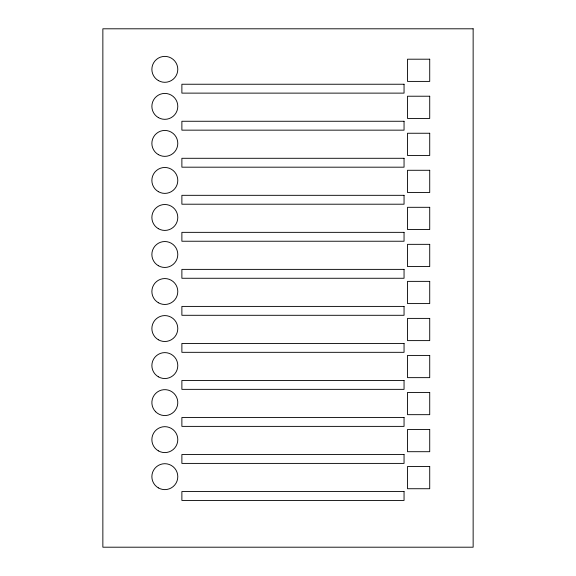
<?xml version="1.0" encoding="UTF-8"?>
<svg xmlns="http://www.w3.org/2000/svg" width="576" height="576" viewBox="0 0 576 576"><rect width="100%" height="100%" fill="white"/><g stroke="black" fill="none" stroke-linecap="round" stroke-linejoin="round"><path stroke-width="0.86" d="M473.141 28.8L102.859 28.8L102.859 547.2L473.141 547.2L473.141 28.8M429.718 59.198L407.506 59.198L407.506 81.41L429.718 81.41L429.718 59.198M404.05 84.24L181.879 84.24L181.879 93.125L404.05 93.125L404.05 84.24M429.718 96.221L407.506 96.221L407.506 118.44L429.718 118.44L429.718 96.221M404.05 121.262L181.879 121.262L181.879 130.154L404.05 130.154L404.05 121.262M429.718 133.25L407.506 133.25L407.506 155.47L429.718 155.47L429.718 133.25M404.05 158.292L181.879 158.292L181.879 167.184L404.05 167.184L404.05 158.292M429.718 170.28L407.506 170.28L407.506 192.499L429.718 192.499L429.718 170.28M404.05 195.322L181.879 195.322L181.879 204.206L404.05 204.206L404.05 195.322M429.718 207.31L407.506 207.31L407.506 229.529L429.718 229.529L429.718 207.31M404.05 232.351L181.879 232.351L181.879 241.236L404.05 241.236L404.05 232.351M429.718 244.339L407.506 244.339L407.506 266.558L429.718 266.558L429.718 244.339M404.05 269.381L181.879 269.381L181.879 278.266L404.05 278.266L404.05 269.381M429.718 281.369L407.506 281.369L407.506 303.581L429.718 303.581L429.718 281.369M404.05 306.41L181.879 306.41L181.879 315.295L404.05 315.295L404.05 306.41M429.718 318.398L407.506 318.398L407.506 340.61L429.718 340.61L429.718 318.398M404.05 343.44L181.879 343.44L181.879 352.325L404.05 352.325L404.05 343.44M429.718 355.421L407.506 355.421L407.506 377.64L429.718 377.64L429.718 355.421M404.05 380.462L181.879 380.462L181.879 389.354L404.05 389.354L404.05 380.462M429.718 392.45L407.506 392.45L407.506 414.67L429.718 414.67L429.718 392.45M404.05 417.492L181.879 417.492L181.879 426.384L404.05 426.384L404.05 417.492M429.718 429.48L407.506 429.48L407.506 451.699L429.718 451.699L429.718 429.48M404.05 454.522L181.879 454.522L181.879 463.406L404.05 463.406L404.05 454.522M429.718 466.51L407.506 466.51L407.506 488.729L429.718 488.729L429.718 466.51M404.05 491.551L181.879 491.551L181.879 500.436L404.05 500.436L404.05 491.551M158.35 376.798A12.96 12.96 0 0 0 177.79 365.573A12.96 12.96 0 0 0 158.35 354.355A12.96 12.96 0 0 0 158.35 376.798M158.35 302.738A12.96 12.96 0 0 0 177.79 291.521A12.96 12.96 0 0 0 158.35 280.296A12.96 12.96 0 0 0 158.35 302.738M158.35 339.768A12.96 12.96 0 0 0 177.79 328.55A12.96 12.96 0 0 0 158.35 317.326A12.96 12.96 0 0 0 158.35 339.768M158.35 265.716A12.96 12.96 0 0 0 177.79 254.491A12.96 12.96 0 0 0 158.35 243.266A12.96 12.96 0 0 0 158.35 265.716M158.35 450.857A12.96 12.96 0 0 0 177.79 439.632A12.96 12.96 0 0 0 158.35 428.407A12.96 12.96 0 0 0 158.35 450.857M155.664 411.768A12.96 12.96 0 0 0 177.343 405.958A12.96 12.96 0 0 0 161.474 390.089A12.96 12.96 0 0 0 155.664 411.768M158.35 80.568A12.96 12.96 0 0 0 177.79 69.35A12.96 12.96 0 0 0 158.35 58.126A12.96 12.96 0 0 0 158.35 80.568M158.35 117.598A12.96 12.96 0 0 0 177.79 106.373A12.96 12.96 0 0 0 158.35 95.155A12.96 12.96 0 0 0 158.35 117.598M158.35 154.627A12.96 12.96 0 0 0 177.79 143.402A12.96 12.96 0 0 0 158.35 132.178A12.96 12.96 0 0 0 158.35 154.627M158.35 191.657A12.96 12.96 0 0 0 177.79 180.432A12.96 12.96 0 0 0 158.35 169.207A12.96 12.96 0 0 0 158.35 191.657M158.35 228.686A12.96 12.96 0 0 0 177.79 217.462A12.96 12.96 0 0 0 158.35 206.237A12.96 12.96 0 0 0 158.35 228.686M158.35 487.886A12.96 12.96 0 0 0 177.79 476.662A12.96 12.96 0 0 0 158.35 465.437A12.96 12.96 0 0 0 158.35 487.886"/></g></svg>
